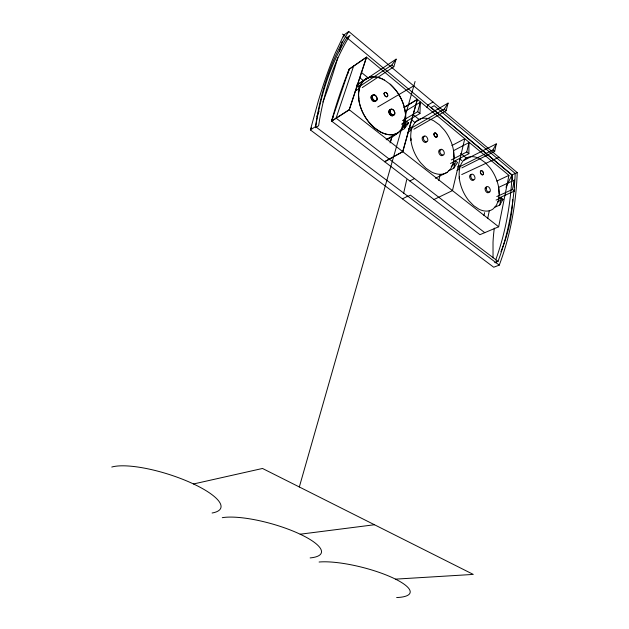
<?xml version="1.0" encoding="UTF-8"?>
<svg xmlns="http://www.w3.org/2000/svg" width="629" height="629" viewBox="0 0 629 629"><rect width="100%" height="100%" fill="white"/><g stroke="black" fill="none" stroke-linecap="round" stroke-linejoin="round"><path stroke-width="0.94" d="M453.415 161.629L468.88 153.688L468.967 142.579L453.572 150.661L454.044 157.47L453.108 163.65L450.789 168.698L447.227 172.275L435.362 178.274M459.327 176.804L459.272 178.974L459.429 178.29M401.506 124.204L419.968 113.527L420.321 102.22L405.202 111.294C408.284 125.714 398.715 134.787 386.143 139.756M410.894 138.176L410.792 140.377L410.981 139.685M514.31 187.332A448.909 304.554 48.6 0 0 514.907 179.399L515.214 173.415L434.191 105.711L431.085 107.535L512.03 174.909L511.715 180.877A446.865 304.224 48.5 0 1 496.674 257.253L495.691 259.95M358.789 96.599L358.616 98.839L358.844 98.148M499.222 194.031L498.49 200.132L496.462 205.188L493.27 208.828A28.855 17.706 65.3 0 1 478.968 209.213L473.7 205.699L468.802 200.635A28.855 17.706 65.3 0 1 459.563 180.091C458.478 172.535 459.068 163.485 465.625 158.477A28.855 17.706 65.3 0 1 480.021 158.909L485.116 162.518L489.794 167.526A28.855 17.706 65.3 0 1 498.64 187.277L499.222 194.031L498.663 187.363L514.255 180.161L514.396 191.074L498.726 198.143M498.962 198.332L498.451 201.995M453.658 161.834L452.896 165.443L451.213 166.3M315.546 127.734L316.686 120.752A325.877 193.669 70 0 1 344.165 42.237L347.019 37.567L350.007 35.366L347.161 40.044A326.986 193.48 70 0 0 319.76 118.732L318.628 125.737L316.316 127.239M405.045 122.663L404.132 126.303L402.474 127.27M496.776 196.57L512.438 189.463L514.255 180.161M498.663 226.794L508.932 175.357L366.479 57.121L349.181 69.119L348.246 71.439A712.838 288.286 -40.2 0 0 332.183 118.818L331.585 121.051L479.935 234.688L498.663 226.794L349.197 109.713L366.479 57.121M499.733 205.062L501.203 197.758L503.066 199.259L499.733 205.062L494.559 207.358M487.742 218.247L489.346 210.566M483.984 215.535L484.589 212.665M461.867 167.888L494.669 151.424L496.281 143.884L463.597 160.521M403.582 193.535L406.711 179.658M451.315 159.947L466.773 151.966L468.967 142.579M453.768 168.25L455.538 160.875L457.535 162.486L453.768 168.25L448.666 170.829M438.72 180.539L440.135 174.846M342.137 41.545L339.495 51.452M343.316 36.962L343.78 35.13L348.749 31.45L517.227 172.574A453.336 307.707 48.5 0 1 499.261 265.116L493.718 267.231L310.388 129.936L318.439 100.64A224.828 48.402 -81.5 0 1 335.304 52.993L343.78 35.13M413.874 129.197L446.142 110.688L448.084 103.101L415.926 121.774M402.529 120.634L417.703 111.663L420.321 102.22M404.384 128.701L406.491 121.271L408.638 123.009L404.384 128.701L399.384 131.603M299.325 486.98L415.085 81.479M337.765 57.593L336.515 61.949A429.269 123.418 -89.9 0 1 322.866 102.055M390.452 142.044L392.362 135.479M390.074 142.909L391.985 136.336M362.265 87.596L393.817 66.768L396.144 59.142L364.686 80.135M353.616 66.045L336.09 118.142L484.747 232.659M349.181 69.119L331.585 121.051L349.197 109.713M332.01 120.21L333.574 115.571M347.711 73.845L349.284 69.206L366.581 57.208L349.307 109.8L331.695 121.13M426.957 107.504L427.814 105.059L432.98 102.008M494.701 262.647L498.026 261.365L499.992 255.956A448.909 304.554 48.6 0 0 514.066 189.966M500.936 251.757L503.892 244.005A231.511 181.136 -11.5 0 0 512.784 199.613M316.812 116.467L319.115 111.152M459.343 165.844L458.722 169.555L457.031 170.396M505.968 187.214L511.927 175.051L342.514 34.068M311.614 127.451L310.388 129.936L315.506 126.61A330.028 195.383 70 0 1 348.749 31.45M495.841 262.938L496.69 261.224M411.162 127.011L410.399 130.753L407.906 132.184M460.153 166.496L492.932 149.961L496.281 143.884M359.34 85.237L358.42 89.019L355.181 91.158M412.026 127.711L444.271 109.124L448.084 103.101M360.275 85.992L391.796 65.07L396.144 59.142M384.366 80.064A31.395 20.183 59.8 0 0 367.202 78.208C359.466 82.375 357.838 92.031 358.915 100.027A31.395 20.183 59.8 0 0 368.964 122.223L374.577 127.939L380.702 132.082A31.395 20.183 59.8 0 0 397.772 133.01M356.588 85.135L367.092 78.122M357.5 84.687L367.202 78.208M356.25 87.51L359.489 85.355M404.463 107.142L417.341 99.343L402.702 151.628L384.618 161.669M403.755 107.708L417.444 99.421L402.812 151.715L384.72 161.747M377.675 107.024L413.851 85.796M403.645 125.918L408.638 123.009M386.874 139.198L397.67 132.931M408.811 128.552L411.295 127.121M451.889 145.558L464.776 138.71L452.463 190.603L434.01 199.503M409.833 180.987L414.527 178.565M450.458 163.485L455.538 160.875M452.448 165.081L454.995 163.784M457.778 166.803L459.469 165.946M402.411 198.85L407.781 196.162M407.183 196.743L410.415 195.124L498.026 261.365M496.753 181.081L508.932 175.357M512.03 174.909L517.227 172.574M461.741 174.571L499.08 157.203M496.053 200.077L501.203 197.758M497.916 201.571L503.066 199.259M193.535 483.976L262.505 468.471L473.283 574.411L395.555 579.136M300.182 534.21L374.475 524.743M315.506 126.61L499.261 265.116M359.725 77.674L363.593 80.811M411.861 119.99L414.991 122.529M459.445 158.61L461.883 160.592M361.156 72.201L368.696 78.35M413.174 114.667L419.213 119.589M460.672 153.437L466.702 158.359M417.703 111.663L419.968 113.527M466.773 151.966L468.88 153.688M512.438 189.463L514.396 191.074M391.796 65.07L393.817 66.768M444.271 109.124L446.142 110.688M492.932 149.961L494.669 151.424M447.227 172.275A30.019 18.909 62.8 0 1 431.62 172.047L425.951 168.242L420.707 162.864A30.019 18.909 62.8 0 1 411.083 141.525C410.006 133.773 411.051 124.416 418.183 119.785A30.019 18.909 62.8 0 1 433.892 120.886L439.364 124.786L444.349 130.085A30.019 18.909 62.8 0 1 453.548 150.575L453.572 150.661M405.202 111.294L405.178 111.199A31.395 20.183 59.8 0 0 395.594 89.923L390.255 84.294L384.264 79.977A31.395 20.183 59.8 0 0 359.93 86.307L358.538 92.644A31.395 20.183 59.8 0 0 377.141 129.904A31.395 20.183 59.8 0 0 404.298 124.408L405.461 118.158A31.395 20.183 59.8 0 0 390.153 84.207M511.927 175.051L512.36 179.737M453.548 150.575L454.044 157.47M493.042 257.874L493.018 242.314A263.386 200.171 18.8 0 1 494.331 228.115M111.773 467.04A60.408 16.323 17.5 0 1 191.924 483.229A60.408 16.323 17.5 0 1 212.099 513.005M222.296 517.675A55.91 14.443 15.7 0 1 298.869 533.604A55.91 14.443 15.7 0 1 310.136 557.915M319.1 562.019A52.545 12.745 14.3 0 1 392.331 577.626A52.545 12.745 14.3 0 1 396.647 597.55M442.91 155.041A3.137 1.966 63.3 0 1 440.182 154.946A3.137 1.966 63.3 0 1 438.751 151.212A3.137 1.966 63.3 0 1 440.984 150.017M426.69 141.25A3.184 2.013 62.3 0 1 424.025 141.981A3.184 2.013 62.3 0 1 422.161 138.105A3.184 2.013 62.3 0 1 424.496 136.713M393.715 114.714A3.279 2.099 60.3 0 1 389.831 114.313A3.279 2.099 60.3 0 1 390.224 109.823M376.016 100.475A3.334 2.146 59.2 0 1 372.014 100.011A3.334 2.146 59.2 0 1 372.454 95.498M393.612 114.627A3.279 2.099 60.3 0 1 390.979 115.422A3.279 2.099 60.3 0 1 388.832 111.797A3.279 2.099 60.3 0 1 390.719 109.753M375.639 100.939A3.334 2.146 59.2 0 1 371.464 99.178A3.334 2.146 59.2 0 1 372.966 95.435M489.173 191.538A3.019 1.84 65.7 0 1 487.003 192.498A3.019 1.84 65.7 0 1 485.069 189.18A3.019 1.84 65.7 0 1 486.563 187.072M473.629 179.752A3.059 1.887 64.9 0 1 470.075 178.377A3.059 1.887 64.9 0 1 471.192 174.665M439.797 151.094A3.137 1.966 63.3 0 0 443.17 155.08A3.137 1.966 63.3 0 0 443.186 150.339A3.137 1.966 63.3 0 0 439.797 151.094M423.223 137.751A3.184 2.013 62.3 0 0 426.674 141.808A3.184 2.013 62.3 0 0 426.721 137.036A3.184 2.013 62.3 0 0 423.223 137.751M433.947 134.244A2.351 1.47 62.5 0 0 436.487 137.232A2.351 1.47 62.5 0 0 436.487 133.71A2.351 1.47 62.5 0 0 433.947 134.244M434.002 134.26A2.272 1.415 62.5 0 0 436.447 137.153A2.272 1.415 62.5 0 0 436.463 133.765A2.272 1.415 62.5 0 0 434.002 134.26M389.996 110.987A3.279 2.099 60.4 0 0 393.597 115.201A3.279 2.099 60.4 0 0 393.715 110.374A3.279 2.099 60.4 0 0 389.996 110.987M372.164 96.63A3.334 2.146 59.3 0 0 375.851 100.923A3.334 2.146 59.3 0 0 376.008 96.064A3.334 2.146 59.3 0 0 372.164 96.63M384.115 93.666A2.461 1.565 59.6 0 0 386.827 96.827A2.461 1.565 59.6 0 0 386.914 93.241A2.461 1.565 59.6 0 0 384.115 93.666M384.185 93.69A2.374 1.51 59.6 0 0 386.788 96.748A2.374 1.51 59.6 0 0 386.89 93.296A2.374 1.51 59.6 0 0 384.185 93.69M389.894 110.908A3.279 2.099 60.4 0 0 393.495 115.123A3.279 2.099 60.4 0 0 393.612 110.287A3.279 2.099 60.4 0 0 389.894 110.908M372.053 96.544A3.334 2.146 59.3 0 0 375.741 100.837A3.334 2.146 59.3 0 0 375.898 95.978A3.334 2.146 59.3 0 0 372.053 96.544M486.162 188.433A3.019 1.84 65.7 0 0 489.331 192.207A3.019 1.84 65.7 0 0 489.244 187.552A3.019 1.84 65.7 0 0 486.162 188.433M470.72 175.994A3.059 1.887 65 0 0 473.959 179.839A3.059 1.887 65 0 0 473.904 175.161A3.059 1.887 65 0 0 470.72 175.994M480.344 172.024A2.264 1.376 65 0 0 482.734 174.862A2.264 1.376 65 0 0 482.663 171.395A2.264 1.376 65 0 0 480.344 172.024M480.399 172.039A2.178 1.329 65 0 0 482.695 174.783A2.178 1.329 65 0 0 482.64 171.458A2.178 1.329 65 0 0 480.399 172.039"/></g></svg>
